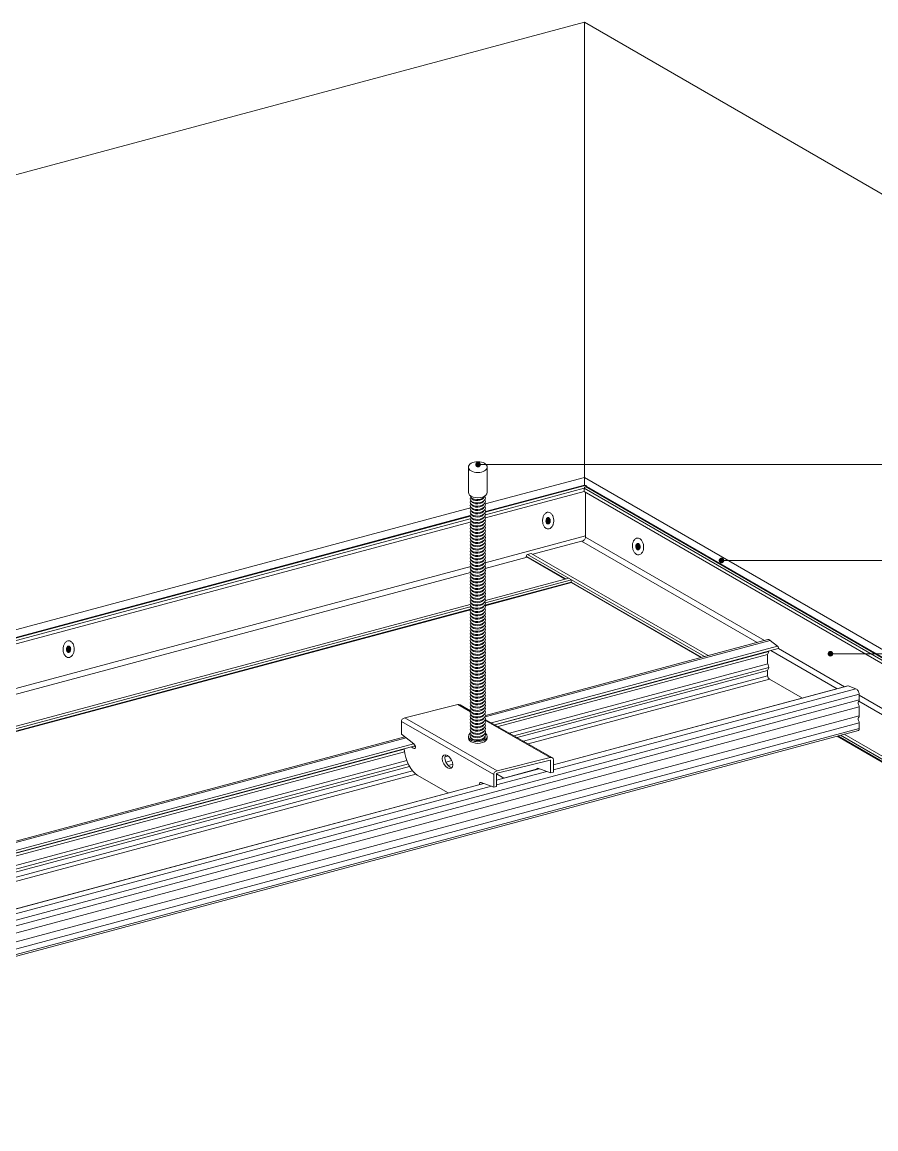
# Model space of a CAD drawing. Header units: millimetres. Extents: x 3383 to 4292, y 1469 to 1637.
# Drawn here: x 3483.8325 to 3483.9855, y 1570.09 to 1570.2882 of the extents above; entities that cross this region are included whole.
import ezdxf

# ---------------------------------------------------------------- set-up
doc = ezdxf.new("R2010")
doc.units = ezdxf.units.MM
doc.header["$LTSCALE"] = 0.0035
doc.layers.get('0').update_dxf_attribs({"lineweight": 5})

# ---------------------------------------------------------------- blocks, each defined once
blk = doc.blocks.new('PP')
at = {"const_width": 0.5, "flags": 128}
blk.add_lwpolyline([(-0.25, -0.25, 1), (0.25, -0.25, 1)], format="xyb", close=True, dxfattribs=at)

msp = doc.modelspace()

# ---------------------------------------------------------------- hatches: boundary and pattern name
h = msp.add_hatch()
h.set_pattern_fill('ANSI31', color=256, scale=0.0002, angle=79.30803037901026, style=0)
h.set_pattern_definition([(124.3080303790102, (3482.986639870453, 1568.060543072549), (-2.065048261282711e-05, -1.409104566231071e-05), [])])
h.paths.add_polyline_path([(3483.927030258911, 1570.199326266795, 0.1071181112083213), (3483.926899215774, 1570.199456415335, 0.2581560832097664), (3483.926703466229, 1570.199502776684, 0.1494429884514801), (3483.926490787414, 1570.199333065473, 0.07981248617167139), (3483.926407686416, 1570.199157149587, 0.06745903993650341), (3483.926373960201, 1570.198929869904, 0.06745903993893937), (3483.926401948039, 1570.19870181247, 0.07981248616493182), (3483.926480589397, 1570.198523858229, 0.1071181112132447), (3483.926611632533, 1570.198393709689, 0.1398891526406441), (3483.926748213066, 1570.198352866582, 0.139889152640649), (3483.926885779507, 1570.198390254757, 0.1071181112083279), (3483.927020060893, 1570.19851705955, 0.07981248617499301), (3483.927103161892, 1570.198692975436, 0.1355348613531395), (3483.927108900269, 1570.199148312554, 0.07981248617496356)])
h = msp.add_hatch()
h.set_pattern_fill('ANSI31', color=256, scale=0.0002, angle=84.49735525992435, style=0)
h.set_pattern_definition([(129.4973552599243, (3483.200010847969, 1567.979640251988), (-1.929134858921929e-05, -1.59010650463806e-05), [])])
h.paths.add_polyline_path([(3483.943243156039, 1570.194317960232, 0.06745903993739719), (3483.943194655799, 1570.194542551503, 0.07981248616762271), (3483.943100241338, 1570.19471266348, 0.1071181112135189), (3483.942957963764, 1570.194830426113, 0.1398891526413049), (3483.9428182489, 1570.194858748512, 0.1626759871341965), (3483.942692858496, 1570.194818390092, 0.1071181112065903), (3483.942562366071, 1570.194670640698, 0.07981248617222948), (3483.94249551675, 1570.194487929605, 0.0674590399355481), (3483.942482485542, 1570.194258531044, 0.06745903994014521), (3483.942530985782, 1570.194033939774, 0.07981248616619933), (3483.942625400243, 1570.193863827797, 0.107118111208661), (3483.942767677818, 1570.193746065163, 0.1398891526416459), (3483.942907392681, 1570.193717742765, 0.1398891526389398), (3483.943041013626, 1570.193767420172, 0.1071181112108157), (3483.94316327551, 1570.193905850579, 0.07981248617266899), (3483.943230124832, 1570.194088561671, 0.06745903993518139)])
h = msp.add_hatch()
h.set_pattern_fill('ANSI31', color=256, scale=0.0002, angle=79.30803037901026, style=0)
h.set_pattern_definition([(124.3080303790102, (3482.900721046633, 1568.037521193092), (-2.065048261282711e-05, -1.409104566231071e-05), [])])
h.paths.add_polyline_path([(3483.841111435091, 1570.176304387338, 0.1071181112083213), (3483.840980391955, 1570.176434535878, 0.2581560832097664), (3483.84078464241, 1570.176480897227, 0.1494429884514801), (3483.840571963595, 1570.176311186016, 0.07981248617167139), (3483.840488862596, 1570.17613527013, 0.06745903993650341), (3483.840455136381, 1570.175907990446, 0.06745903993893937), (3483.840483124219, 1570.175679933013, 0.07981248616493182), (3483.840561765577, 1570.175501978772, 0.1071181112132447), (3483.840692808713, 1570.175371830232, 0.1398891526406441), (3483.840829389246, 1570.175330987125, 0.139889152640649), (3483.840966955688, 1570.1753683753, 0.1071181112083279), (3483.841101237073, 1570.175495180093, 0.07981248617499301), (3483.841184338072, 1570.175671095979, 0.1355348613531395), (3483.841190076449, 1570.176126433097, 0.07981248617496356)])

# ---------------------------------------------------------------- linework, layer by layer
for p, q in [((3483.588419047188, 1570.1958390077), (3483.933282716065, 1570.288244949275)), ((3483.933282716065, 1570.206703558063), (3483.933282716065, 1570.288244949275)), ((3483.915498751802, 1570.201938359201), (3483.933282716065, 1570.206703558063)), ((3483.933282716065, 1570.206703558063), (3483.93325014691, 1570.20532188272)), ((3483.915514041361, 1570.200569507562), (3483.93325014691, 1570.20532188272)), ((3483.723084920005, 1570.150381228358), (3483.912831251499, 1570.201223604649)), ((3483.723100209565, 1570.149012376719), (3483.912803257849, 1570.199843155309))]:
    msp.add_line(p, q)
at = {"extrusion": (-0.3996034330851926, 0.525790701022031, -0.7509069416281149)}
for p, q in [((3483.912471525375, 1570.204009114329, 0.02682366943115516), (3483.912471525375, 1570.20854199962, 0.02999762988123378)), ((3483.915846445819, 1570.20400911433, 0.02682366943115947), (3483.915846445819, 1570.20854199962, 0.02999762988121724)), ((3483.901058698472, 1570.163629897087, 0.007399562203712256), (3483.910553875016, 1570.166004013204, 0.004008973002838674)), ((3483.900460559478, 1570.160700400578, 0.005666612945473377), (3483.900460559479, 1570.162945845347, 0.007238890298841772)), ((3483.912471525375, 1570.160028406182, 0.0297911423641308), (3483.912471525375, 1570.160323300918, 0.02999762988123378)), ((3483.915846445819, 1570.160028406182, 0.02979114236411426), (3483.915846445819, 1570.160323300918, 0.02999762988121724)), ((3483.917604997152, 1570.154139330055, 0.02095349659265759), (3483.927100173696, 1570.156513446173, 0.017562907391784)), ((3483.927100173696, 1570.156071104069, 0.01725317611615438), (3483.917604997152, 1570.153696987951, 0.02064376531702802)), ((3483.927203301109, 1570.153750723071, 0.02320283649002263), (3483.927203301109, 1570.156004734814, 0.02478111250387478)), ((3483.92769831269, 1570.156128504495, 0.02460435108055187), (3483.92769831269, 1570.153874492752, 0.02302607506669964)), ((3483.917006858158, 1570.151209833547, 0.01922054733441871), (3483.917006858158, 1570.153455278315, 0.02079282468778711)), ((3483.917501869739, 1570.153579047996, 0.02061606326446425), (3483.917501869739, 1570.151333603228, 0.01904378591109571))]:
    msp.add_line(p, q, dxfattribs=at)
at = {"extrusion": (-0.4226182617407042, 0.5198367907257005, 0.7424038765060902)}
msp.add_line((3483.933218329814, 1570.204760322351, 0.005471402960178358), (3483.933218329814, 1570.204166437119, 0.005887245876532921), dxfattribs=at)
at = {"extrusion": (-0.7071067811865477, -0.4055797876726388, 0.5792279653395691)}
for p, q in [((3483.967889973907, 1570.176458417418, 0.005486039371535213), (3483.966541273758, 1570.177507495026, 0.004574152550777768)), ((3483.966092559819, 1570.173424464844, 0.001167405464849622), (3483.966092559819, 1570.174995656459, 0.002267565677860745)), ((3483.966092559819, 1570.171158719287, -0.0004190866540521654), (3483.966092559819, 1570.172128624304, 0.0002600481506327981)), ((3483.972324123763, 1570.167174865025, 0.004398723471262104), (3483.96644611321, 1570.170546353371, -0.0004162608895572646)), ((3483.981871946509, 1570.168845560466, 0.01722429639931661), (3483.98052324636, 1570.169343648108, 0.01592660225136629)), ((3483.982515114812, 1570.166871906431, 0.01662749248709101), (3483.982515114812, 1570.167851456137, 0.0173133805758122)), ((3483.982515114812, 1570.164004874275, 0.01461997495986148), (3483.982515114812, 1570.165576065891, 0.01572013517287328)), ((3483.982515114812, 1570.161739128718, 0.0130334828409606), (3483.982515114812, 1570.162709033736, 0.01371261764564397))]:
    msp.add_line(p, q, dxfattribs=at)
at = {"extrusion": (1.387778780781445e-15, 0.8191520442889884, -0.5735764363510512)}
for p, q in [((3483.912844776014, 1570.164690006374, 0.02924024554558904), (3483.910553875016, 1570.166004013204, 0.03111684178072934)), ((3483.912849284172, 1570.164879214602, 0.03695165411289435), (3483.910976823155, 1570.16595321412, 0.0384854843828265)), ((3483.917604997152, 1570.154139330055, 0.02095349659265759), (3483.901058698472, 1570.163629897087, 0.03450743098160298)), ((3483.927100173696, 1570.156513446173, 0.017562907391784), (3483.915438209636, 1570.163202473959, 0.02711582909227363)), ((3483.927523121835, 1570.156462647088, 0.02493154999388025), (3483.915503502709, 1570.163356817392, 0.03477744557204786)), ((3483.917006858158, 1570.153455278315, 0.02079282468778719), (3483.900460559479, 1570.162945845347, 0.03434675907673268))]:
    msp.add_line(p, q, dxfattribs=at)
at = {"extrusion": (-0.7071067811865472, -0.4055797876726396, 0.579227965339569)}
for p, q in [((3483.902716905997, 1570.158945316166, 0.007192180103256865), (3483.900460559478, 1570.160700400578, 0.00566661294547295)), ((3483.902356760168, 1570.158401982352, 0.006372076793781965), (3483.902595346071, 1570.158216399864, 0.006533390145179256)), ((3483.902843291796, 1570.158532348109, 0.006189581881760916), (3483.903005438889, 1570.158406223051, 0.00629921321649775)), ((3483.927203301109, 1570.153750723071, 0.02320283649002312), (3483.92494695459, 1570.154584013049, 0.02103182192121948)), ((3483.917006858158, 1570.151209833547, 0.01922054733441885), (3483.91475051164, 1570.152043123525, 0.01704953276561526))]:
    msp.add_line(p, q, dxfattribs=at)
at = {"extrusion": (-0.3996034330851926, 0.5257907010220312, -0.750906941628115)}
for p, q in [((3483.92769831269, 1570.153874492752, 0.02302607506669922), (3483.927203301109, 1570.153750723071, 0.02320283649002228)), ((3483.917501869739, 1570.151333603228, 0.01904378591109532), (3483.917006858158, 1570.151209833547, 0.01922054733441832))]:
    msp.add_line(p, q, dxfattribs=at)
for points in [[(3484.027790994387, 1570.233680569345), (3483.933282716065, 1570.288244949275)], [(3483.914246853563, 1570.208977578759), (3484.122036251926, 1570.208977578759)], [(3484.129717431357, 1570.093291922311), (3483.933282716065, 1570.206703558063)], [(3483.933385520459, 1570.205243724766), (3483.93325014691, 1570.20532188272)], [(3484.129717431357, 1570.091891443158), (3483.933660066324, 1570.205085215636)], [(3483.957867733911, 1570.191813166368), (3484.122036251926, 1570.191813166368)], [(3483.977350576607, 1570.175110660098), (3484.122036251926, 1570.175110660098)]]:
    msp.add_lwpolyline(points)
for points, elevation in [([(3483.915482686443, 1570.200449585174), (3483.933415618522, 1570.205254699842)], 0.006378632621845706), ([(3483.915517384433, 1570.200017126021), (3483.933218329814, 1570.204760080042)], 0.006493492530073436), ([(3484.129717431357, 1570.09131151318), (3483.933218329814, 1570.204760322351)], 0.005471402960178596), ([(3484.129717431357, 1570.091747336745), (3483.933467564456, 1570.205052250229)], 0.005408871308773126), ([(3484.129717431357, 1570.09183037575), (3483.933640788005, 1570.205035278571)], 0.005519363629739061), ([(3483.915517165333, 1570.199423182082), (3483.93321861647, 1570.204166271619)], 0.006077649613718969), ([(3484.129717431357, 1570.090717627948), (3483.933218329814, 1570.204166437119)], 0.005887245876533159), ([(3483.723068854647, 1570.148892454331), (3483.912824880787, 1570.199737428294)], 0.006378632621845706), ([(3483.723103333537, 1570.147866051239), (3483.912801774054, 1570.198695595181)], 0.006077649613718969), ([(3483.723103552637, 1570.148459995179), (3483.912801749357, 1570.199289473796)], 0.006493492530073436), ([(3483.915457084428, 1570.191420158942), (3483.933467564456, 1570.196246052521)], 0.0002112763815577599), ([(3483.964191888604, 1570.177115608478), (3483.932765175921, 1570.195259829506)], 0.01186575884987129), ([(3483.965547993625, 1570.177478975723), (3483.933467564456, 1570.19600062014)], 0.01174689093044134), ([(3483.9547891102, 1570.174596141598), (3483.923090340294, 1570.192897434936)], 0.008012461885470943), ([(3483.955445805481, 1570.174772102569), (3483.92374741344, 1570.193073177747)], 0.008263448629938126), ([(3483.915466699482, 1570.190386234731), (3483.923013335062, 1570.19240834964)], 0.0001577335199894568), ([(3483.929937142997, 1570.188508607987), (3483.922841105653, 1570.192605507058)], 0.008074993536875942), ([(3483.929821538142, 1570.188477631759), (3483.922924119129, 1570.192459858483)], 0.008224233731418423), ([(3483.723043252632, 1570.1398630281), (3483.912894922883, 1570.190733629826)], 0.0002112763815577599), ([(3483.723052867685, 1570.138829103889), (3483.912835743641, 1570.189681272238)], 0.0001577335199894568), ([(3483.91542737261, 1570.183800411438), (3483.930907586406, 1570.187948322224)], 0.006558202536992181), ([(3483.915481210031, 1570.183703267669), (3483.930923969643, 1570.187841142636)], 0.006398914846523419), ([(3483.915507458355, 1570.184210775493), (3483.930963091495, 1570.188352099911)], 0.006556648366520259), ([(3483.91551391093, 1570.184643914602), (3483.930452727811, 1570.188646758521)], 0.006136708091649049), ([(3483.954273525386, 1570.174457991064), (3483.930907586406, 1570.187948322224)], 0.008074993536875942), ([(3483.954157920531, 1570.174427014836), (3483.930923969643, 1570.187841142636)], 0.008224233731418423), ([(3483.723013540814, 1570.132243280596), (3483.912874834173, 1570.183116460825)], 0.006558202536992181), ([(3483.723067378234, 1570.132146136826), (3483.912857033185, 1570.183000121602)], 0.006398914846523419), ([(3483.723093626559, 1570.13265364465), (3483.912818831663, 1570.183490360142)], 0.006556648366520259), ([(3483.723100079134, 1570.13308678376), (3483.912803335898, 1570.183917618211)], 0.006136708091649049), ([(3483.915453115619, 1570.16381846431), (3483.966541273758, 1570.177507495026)], 0.004574152550778564), ([(3483.915517749087, 1570.164073412102), (3483.966155787853, 1570.177641833696)], 0.004110408113063736), ([(3483.91661495148, 1570.162719316567), (3483.967889973907, 1570.176458417418)], 0.00548603937153436), ([(3483.917171840996, 1570.162399897863), (3483.967993031534, 1570.176017394826)], 0.005303042160957261), ([(3483.917205383132, 1570.162380658884), (3483.966287014184, 1570.175532042288)], 0.002880532025438029), ([(3483.917780864047, 1570.162050576592), (3483.966092559819, 1570.174995656459)], 0.00226756567786131), ([(3483.978529729626, 1570.168837652105), (3483.966696003331, 1570.175669857167)], 0.0118657588498712), ([(3483.979885834647, 1570.16920101935), (3483.968025779599, 1570.176048425325)], 0.01174689093044125), ([(3483.919827378991, 1570.160876743843), (3483.966112167694, 1570.173278715598)], 0.001089287538864598), ([(3483.920612328871, 1570.160426515088), (3483.966287014184, 1570.172665010133)], 0.0008730144982094501), ([(3483.921187809785, 1570.160096432797), (3483.966092559819, 1570.172128624304)], 0.0002600481506325725), ([(3483.922340365316, 1570.159435354102), (3483.966092559819, 1570.171158719287)], -0.0004190866540521654), ([(3483.923180625241, 1570.158953400809), (3483.96644611321, 1570.170546353371)], -0.0004162608895580888), ([(3483.92769831269, 1570.155217414987), (3483.980443538822, 1570.169350455733)], 0.01583178499458732), ([(3483.92769831269, 1570.155189249791), (3483.98052324636, 1570.169343648108)], 0.01592660225136635), ([(3483.705050800223, 1570.093505117115), (3483.982515114812, 1570.167851456137)], 0.0173133805758124), ([(3483.92769831269, 1570.154329779033), (3483.981871946509, 1570.168845560466)], 0.01722429639931623), ([(3484.056965539275, 1570.124699031134), (3483.982515114812, 1570.167683003739)], 0.01174689093044134), ([(3483.705050800223, 1570.092525567408), (3483.982515114812, 1570.166871906431)], 0.01662749248709005), ([(3483.705050800223, 1570.091229726868), (3483.982515114812, 1570.165576065891)], 0.01572013517287246), ([(3484.056965539275, 1570.12355271629), (3483.982432655462, 1570.166584296823)], 0.01186575884987129), ([(3483.705050800223, 1570.089658535253), (3483.982515114812, 1570.164004874275)], 0.01461997495986126), ([(3483.704890292468, 1570.087035951489), (3483.982354607057, 1570.161382290511)], 0.01258767824953682), ([(3483.705050800223, 1570.088362694713), (3483.982515114812, 1570.162709033736)], 0.01371261764564382), ([(3483.705050800223, 1570.087392789696), (3483.982515114812, 1570.161739128718)], 0.01303348284095931), ([(3483.723039283822, 1570.112261333467), (3483.901320366215, 1570.16003160552)], 0.004574152550778564), ([(3483.72310391729, 1570.11251628126), (3483.901093142106, 1570.160208350311)], 0.004110408113063736), ([(3484.057329047464, 1570.114861136929), (3483.978527986577, 1570.160356950644)], 0.008224233731418423), ([(3484.057365140934, 1570.114938019076), (3483.978643591433, 1570.160387926872)], 0.008074993536875942), ([(3484.057313448027, 1570.115403687555), (3483.979159176246, 1570.160526077406)], 0.008012461885470943), ([(3484.057306005771, 1570.115963088511), (3483.979815871528, 1570.160702038376)], 0.008263448629938126), ([(3483.724201119684, 1570.111162185724), (3483.902669066365, 1570.158982527912)], 0.00548603937153436), ([(3483.724758009199, 1570.110842767021), (3483.902965412993, 1570.158593296952)], 0.005303042160957261), ([(3483.724791551336, 1570.110823528042), (3483.900953418691, 1570.158025958137)], 0.002880532025438029), ([(3483.72536703225, 1570.11049344575), (3483.901027094921, 1570.157561417685)], 0.00226756567786131), ([(3483.727413547194, 1570.109319613001), (3483.901468936313, 1570.155957613954)], 0.001089287538864598), ([(3483.728198497075, 1570.108869384246), (3483.901717993492, 1570.155363793182)], 0.0008730144982094501), ([(3483.908288451699, 1570.156640060215), (3483.908876495764, 1570.156797626147)], 0.0002600481506325743), ([(3483.908451408116, 1570.155713819237), (3483.909504659191, 1570.155996037012)], -0.0004190866540521636), ([(3483.908848870604, 1570.155113218729), (3483.909684661431, 1570.155337168206)], -0.0004162608895580871), ([(3483.728773977989, 1570.108539301954), (3483.9019342194, 1570.154937448801)], 0.0002600481506325725), ([(3483.72992653352, 1570.10787822326), (3483.902480584779, 1570.154113941946)], -0.0004190866540521654), ([(3483.730766793444, 1570.107396269967), (3483.903035969597, 1570.153555656598)], -0.0004162608895580888), ([(3483.917501869739, 1570.152485286332), (3483.925109874706, 1570.154523845119)], 0.01583178499458733), ([(3483.917501869739, 1570.152457121137), (3483.925154072141, 1570.154507522591)], 0.01592660225136635), ([(3483.917501869739, 1570.151597650379), (3483.92650277229, 1570.154009434948)], 0.01722429639931623), ([(3483.917501869739, 1570.151597650379), (3483.92650277229, 1570.154009434948)], 0.01722429639931623), ([(3483.917501869739, 1570.151597650379), (3483.92650277229, 1570.154009434948)], 0.01722429639931623), ([(3483.735284480893, 1570.103660284144), (3483.915213528345, 1570.151872127104)], 0.01583178499458732), ([(3483.735284480893, 1570.103632118949), (3483.91525772578, 1570.151855804576)], 0.01592660225136635), ([(3483.735284480893, 1570.102772648191), (3483.916606425929, 1570.151357716933)], 0.01722429639931623)]:
    msp.add_lwpolyline(points, dxfattribs=dict(elevation=elevation))
at = {"extrusion": (-0.7071067811865477, -0.4055797876726388, 0.5792279653395691), "elevation": -3100.352762507498}
msp.add_lwpolyline([(371.3484501380854, 2203.009495040874, 0.4533603473263964), (371.3480911451907, 2203.009289496077)], format="xyb", dxfattribs=at)
at = {"extrusion": (-0.4226182617407042, 0.5198367907257005, 0.7424038765060902)}
for points, elevation in [([(-3693.804148605539, 727.0840019598455), (-3693.799088231953, 727.0923861496715, -0.4417307717343936), (-3693.798075922943, 727.0925635770291), (-3693.789809170417, 727.0875740840684)], -656.1195353722874), ([(-3693.789699384534, 727.0871866141987), (-3693.789699384534, 727.0871866141987), (-3693.78907867955, 727.0868119806115, 0.6883718267600697), (-3693.788673672275, 727.0871280803583, 0.6883718267600697)], -656.1195353722871)]:
    msp.add_lwpolyline(points, format="xyb", dxfattribs=dict(at, elevation=elevation))
for points in [[(3483.925767226409, 1570.198969311002, -0.06745903993413567), (3483.925855631976, 1570.199565072765, -0.07981248617497978), (3483.926073462259, 1570.200026196068, -0.1071181112083084), (3483.926449145687, 1570.200380961989, -0.1626759871318899), (3483.926786049226, 1570.200456590421, -0.1398891526406258), (3483.927144063889, 1570.200349529548, -0.1071181112083213), (3483.92748756353, 1570.200008374885, -0.07981248617496356), (3483.927693703883, 1570.199541908501, -0.06745903993420649), (3483.927767067606, 1570.198944108044, -0.06745903993417252), (3483.927678662038, 1570.198348346282, -0.07981248617499301), (3483.927460831756, 1570.197887222978, -0.1071181112083279), (3483.927108843784, 1570.197554833185, -0.139889152640649), (3483.926748244789, 1570.197456828626, -0.1398891526406441), (3483.926390230126, 1570.197563889499, -0.1071181112084029), (3483.926046730485, 1570.197905044161, -0.07981248617500881), (3483.925840590132, 1570.198371510546, -0.06745903993417839)], [(3483.926373960201, 1570.198929869904, -0.06745903993413567), (3483.926407686416, 1570.199157149587, -0.07981248617497978), (3483.926490787414, 1570.199333065473, -0.1071181112083084), (3483.92663410848, 1570.199468406631, -0.1626759871318899), (3483.926762635242, 1570.199497258442, -0.1398891526406258), (3483.926899215774, 1570.199456415335, -0.1071181112083213), (3483.927030258911, 1570.199326266795, -0.07981248617496356), (3483.927108900269, 1570.199148312554, -0.06745903993420649), (3483.927136888107, 1570.19892025512, -0.06745903993417252), (3483.927103161892, 1570.198692975436, -0.07981248617499301), (3483.927020060893, 1570.19851705955, -0.1071181112083279), (3483.926885779507, 1570.198390254757, -0.139889152640649), (3483.926748213066, 1570.198352866582, -0.1398891526406441), (3483.926611632533, 1570.198393709689, -0.1071181112084029), (3483.926480589397, 1570.198523858229, -0.07981248617500881), (3483.926401948039, 1570.19870181247, -0.06745903993417839)], [(3483.941874671259, 1570.194242933215, -0.06745903993413567), (3483.941908829594, 1570.194844249131, -0.07981248617497978), (3483.942084059816, 1570.195323184515, -0.1071181112083084), (3483.942426115894, 1570.195710475796, -0.1626759871318899), (3483.942754798189, 1570.195816266171, -0.1398891526406258), (3483.943121028783, 1570.195742025474, -0.1071181112083213), (3483.943493976937, 1570.195433337636, -0.07981248617496356), (3483.943741462875, 1570.194987427955, -0.06745903993420649), (3483.943868595175, 1570.194398713253, -0.06745903993417252), (3483.94383443684, 1570.193797397338, -0.07981248617499301), (3483.943659206619, 1570.193318461953, -0.1071181112083279), (3483.943338725021, 1570.19295559827, -0.139889152640649), (3483.942988468245, 1570.192825380298, -0.1398891526406441), (3483.942622237651, 1570.192899620994, -0.1071181112084029), (3483.942249289497, 1570.193208308832, -0.07981248617500881), (3483.94200180356, 1570.193654218514, -0.06745903993417839)], [(3483.942482485542, 1570.194258531044, -0.06745903993413567), (3483.94249551675, 1570.194487929605, -0.07981248617497978), (3483.942562366071, 1570.194670640698, -0.1071181112083084), (3483.942692858496, 1570.194818390092, -0.1626759871318899), (3483.9428182489, 1570.194858748512, -0.1398891526406258), (3483.942957963764, 1570.194830426113, -0.1071181112083213), (3483.943100241338, 1570.19471266348, -0.07981248617496356), (3483.943194655799, 1570.194542551503, -0.06745903993420649), (3483.943243156039, 1570.194317960232, -0.06745903993417252), (3483.943230124832, 1570.194088561671, -0.07981248617499301), (3483.94316327551, 1570.193905850579, -0.1071181112083279), (3483.943041013626, 1570.193767420172, -0.139889152640649), (3483.942907392681, 1570.193717742765, -0.1398891526406441), (3483.942767677818, 1570.193746065163, -0.1071181112084029), (3483.942625400243, 1570.193863827797, -0.07981248617500881), (3483.942530985782, 1570.194033939774, -0.06745903993417839)], [(3483.839848402589, 1570.175947431545, -0.06745903993413567), (3483.839936808156, 1570.176543193308, -0.07981248617497978), (3483.840154638439, 1570.177004316611, -0.1071181112083084), (3483.840530321867, 1570.177359082532, -0.1626759871318899), (3483.840867225406, 1570.177434710963, -0.1398891526406258), (3483.841225240069, 1570.177327650091, -0.1071181112083213), (3483.84156873971, 1570.176986495428, -0.07981248617496356), (3483.841774880063, 1570.176520029044, -0.06745903993420649), (3483.841848243786, 1570.175922228587, -0.06745903993417252), (3483.841759838219, 1570.175326466824, -0.07981248617499301), (3483.841542007936, 1570.174865343521, -0.1071181112083279), (3483.841190019964, 1570.174532953728, -0.139889152640649), (3483.840829420969, 1570.174434949169, -0.1398891526406441), (3483.840471406306, 1570.174542010042, -0.1071181112084029), (3483.840127906665, 1570.174883164704, -0.07981248617500881), (3483.839921766312, 1570.175349631088, -0.06745903993417839)], [(3483.840455136381, 1570.175907990446, -0.06745903993413567), (3483.840488862596, 1570.17613527013, -0.07981248617497978), (3483.840571963595, 1570.176311186016, -0.1071181112083084), (3483.84071528466, 1570.176446527173, -0.1626759871318899), (3483.840843811422, 1570.176475378985, -0.1398891526406258), (3483.840980391955, 1570.176434535878, -0.1071181112083213), (3483.841111435091, 1570.176304387338, -0.07981248617496356), (3483.841190076449, 1570.176126433097, -0.06745903993420649), (3483.841218064287, 1570.175898375663, -0.06745903993417252), (3483.841184338072, 1570.175671095979, -0.07981248617499301), (3483.841101237073, 1570.175495180093, -0.1071181112083279), (3483.840966955688, 1570.1753683753, -0.139889152640649), (3483.840829389246, 1570.175330987125, -0.1398891526406441), (3483.840692808713, 1570.175371830232, -0.1071181112084029), (3483.840561765577, 1570.175501978772, -0.07981248617500881), (3483.840483124219, 1570.175679933013, -0.06745903993417839)]]:
    msp.add_lwpolyline(points, format="xyb", close=True)
at = {"extrusion": (-0.7071067811865472, -0.4055797876726396, 0.579227965339569), "flags": 128}
for points, elevation in [([(371.3781353713835, 2202.977293937442), (371.383661199196, 2202.982874212009)], -3100.311801860245), ([(371.3849725681905, 2202.990402772741), (371.3863041622726, 2202.991747487208)], -3100.317735714387)]:
    msp.add_lwpolyline(points, dxfattribs=dict(at, elevation=elevation))
at = {"extrusion": (1.554312234475219e-15, 0.8191520442889884, -0.573576436351051)}
msp.add_circle((-3483.914158985592, 900.6728078993142, 1286.212789464733), 0.0016875, dxfattribs=at)
at = {"extrusion": (-0.7071067811865474, -0.4055797876726396, 0.5792279653395691)}
msp.add_circle((371.3787218423638, 2202.987479272575, -3100.311801860248), 0.00135, dxfattribs=at)
at = {"extrusion": (-0.4226182617407042, 0.5198367907257005, 0.7424038765060902)}
msp.add_arc((-3693.804656062147, 727.0831611894035, -656.119535372287), 0.0002749999999998303, 194.8574717575953, 328.8864388876827, dxfattribs=at)
at = {"extrusion": (1.554312234475219e-15, 0.8191520442889884, -0.573576436351051)}
for centre, radius, start, end in [((-3483.914158985592, 900.6564194042737, 1286.218747407287), 0.0016875, 179.6065985154081, 0.393401485051873), ((-3483.914158985592, 900.6315237720605, 1286.182832759765), 0.0016875, 141.3915269980176, 36.67568983603883), ((-3483.914158985592, 900.6311854827169, 1286.182709632513), 0.0016875, 179.6065985154081, 0.393401485051873), ((-3483.914158985592, 900.6315237720605, 1286.182832759765), 0.00135, 173.87400726081, 9.833535221996217e-13)]:
    msp.add_arc(centre, radius, start, end, dxfattribs=at)
at = {"extrusion": (-0.07139380484326781, 0.816034923451705, -0.573576436351051)}
for centre, radius, start, end in [((-3607.50901538507, 723.0670235701558, 1032.592771237882), 0.001361557005219003, 160.7468595815171, 24.998689855489), ((-3607.508963980612, 723.0666865620896, 1032.592289940484), 0.001361557005219003, 160.7468595815171, 24.998689855489), ((-3607.509066789527, 723.0673605782218, 1032.59325253528), 0.001361557005219003, 194.262747512638, 4.439037305930195), ((-3607.509041087756, 723.067022932525, 1032.593130327251), 0.001161557005219004, 194.5751318585535, 351.170417574548), ((-3607.508912576155, 723.0663495540235, 1032.591808643087), 0.001361557005219003, 160.7468595815171, 24.998689855489), ((-3607.508861171699, 723.0660125459572, 1032.591327345688), 0.001361557005219003, 160.7468595815171, 24.998689855489), ((-3607.508809767241, 723.0656755378913, 1032.59084604829), 0.001361557005219003, 160.7468595815171, 24.998689855489), ((-3607.5089896833, 723.0666859244586, 1032.592649029852), 0.001161557005219004, 194.5751318585535, 351.170417574548), ((-3607.508938278843, 723.0663489163925, 1032.592167732455), 0.001161557005219004, 194.5751318585535, 351.170417574548), ((-3607.508886874385, 723.0660119083262, 1032.591686435057), 0.001161557005219004, 194.5751318585535, 351.170417574548), ((-3607.508835469927, 723.0656749002608, 1032.59120513766), 0.001161557005219004, 194.5751318585535, 351.170417574548), ((-3607.508758362786, 723.0653385298252, 1032.590364750892), 0.001361557005219003, 160.7468595815171, 24.998689855489), ((-3607.508706958326, 723.065001521759, 1032.589883453495), 0.001361557005219003, 160.7468595815171, 24.998689855489), ((-3607.508655553869, 723.064664513693, 1032.589402156097), 0.001361557005219003, 160.7468595815171, 24.998689855489), ((-3607.508784065472, 723.0653378921941, 1032.590723840261), 0.001161557005219004, 194.5751318585535, 351.170417574548), ((-3607.508732661013, 723.065000884128, 1032.590242542863), 0.001161557005219004, 194.5751318585535, 351.170417574548), ((-3607.508681256557, 723.0646638760621, 1032.589761245466), 0.001161557005219004, 194.5751318585535, 351.170417574548), ((-3607.508604149413, 723.0643275056269, 1032.588920858699), 0.001361557005219003, 160.7468595815171, 24.998689855489), ((-3607.508552744955, 723.0639904975606, 1032.588439561301), 0.001361557005219003, 160.7468595815171, 24.998689855489), ((-3607.508501340499, 723.0636534894946, 1032.587958263903), 0.001361557005219003, 160.7468595815171, 24.998689855489), ((-3607.508449936041, 723.0633164814283, 1032.587476966505), 0.001361557005219003, 160.7468595815171, 24.998689855489), ((-3607.5086298521, 723.0643268679963, 1032.589279948068), 0.001161557005219004, 194.5751318585535, 351.170417574548), ((-3607.508578447644, 723.0639898599295, 1032.58879865067), 0.001161557005219004, 194.5751318585535, 351.170417574548), ((-3607.508527043186, 723.0636528518639, 1032.588317353272), 0.001161557005219004, 194.5751318585535, 351.170417574548), ((-3607.508398531584, 723.0629794733622, 1032.586995669108), 0.001361557005219003, 160.7468595815171, 24.998689855489), ((-3607.508347127127, 723.0626424652963, 1032.58651437171), 0.001361557005219003, 160.7468595815171, 24.998689855489), ((-3607.508295722671, 723.0623054572304, 1032.586033074312), 0.001361557005219003, 160.7468595815171, 24.998689855489), ((-3607.508475638729, 723.0633158437977, 1032.587836055874), 0.001161557005219004, 194.5751318585535, 351.170417574548), ((-3607.508424234272, 723.0629788357314, 1032.587354758476), 0.001161557005219004, 194.5751318585535, 351.170417574548), ((-3607.508372829814, 723.0626418276653, 1032.586873461079), 0.001161557005219004, 194.5751318585535, 351.170417574548), ((-3607.508321425359, 723.0623048195993, 1032.586392163681), 0.001161557005219004, 194.5751318585535, 351.170417574548), ((-3607.508244318214, 723.0619684491642, 1032.585551776914), 0.001361557005219003, 160.7468595815171, 24.998689855489), ((-3607.508192913756, 723.0616314410983, 1032.585070479516), 0.001361557005219003, 160.7468595815171, 24.998689855489), ((-3607.508141509299, 723.0612944330323, 1032.584589182119), 0.001361557005219003, 160.7468595815171, 24.998689855489), ((-3607.5082700209, 723.061967811533, 1032.585910866283), 0.001161557005219004, 194.5751318585535, 351.170417574548), ((-3607.508218616444, 723.061630803467, 1032.585429568885), 0.001161557005219004, 194.5751318585535, 351.170417574548), ((-3607.508167211986, 723.061293795401, 1032.584948271488), 0.001161557005219004, 194.5751318585535, 351.170417574548), ((-3607.508090104842, 723.0609574249655, 1032.58410788472), 0.001361557005219003, 160.7468595815171, 24.998689855489), ((-3607.508038700385, 723.0606204168997, 1032.583626587323), 0.001361557005219003, 160.7468595815171, 24.998689855489), ((-3607.507987295929, 723.0602834088338, 1032.583145289924), 0.001361557005219003, 160.7468595815171, 24.998689855489), ((-3607.507935891471, 723.0599464007678, 1032.582663992527), 0.001361557005219003, 160.7468595815171, 24.998689855489), ((-3607.508115807529, 723.0609567873347, 1032.584466974089), 0.001161557005219004, 194.5751318585535, 351.170417574548), ((-3607.508064403072, 723.0606197792691, 1032.583985676692), 0.001161557005219004, 194.5751318585535, 351.170417574548), ((-3607.508012998615, 723.0602827712028, 1032.583504379294), 0.001161557005219004, 194.5751318585535, 351.170417574548), ((-3607.507961594158, 723.0599457631367, 1032.583023081896), 0.001161557005219004, 194.5751318585535, 351.170417574548), ((-3607.507884487013, 723.0596093927014, 1032.582182695129), 0.001361557005219003, 160.7468595815171, 24.998689855489), ((-3607.507833082557, 723.0592723846352, 1032.581701397731), 0.001361557005219003, 160.7468595815171, 24.998689855489), ((-3607.507781678099, 723.0589353765693, 1032.581220100334), 0.001361557005219003, 160.7468595815171, 24.998689855489), ((-3607.507910189699, 723.0596087550706, 1032.582541784498), 0.001161557005219004, 194.5751318585535, 351.170417574548), ((-3607.507858785243, 723.0592717470045, 1032.5820604871), 0.001161557005219004, 194.5751318585535, 351.170417574548), ((-3607.507807380787, 723.0589347389385, 1032.581579189702), 0.001161557005219004, 194.5751318585535, 351.170417574548), ((-3607.507730273643, 723.0585983685032, 1032.580738802936), 0.001361557005219003, 160.7468595815171, 24.998689855489), ((-3607.507678869184, 723.0582613604372, 1032.580257505538), 0.001361557005219003, 160.7468595815171, 24.998689855489), ((-3607.507627464729, 723.0579243523708, 1032.579776208139), 0.001361557005219003, 160.7468595815171, 24.998689855489), ((-3607.50775597633, 723.0585977308723, 1032.581097892304), 0.001161557005219004, 194.5751318585535, 351.170417574548), ((-3607.507704571873, 723.058260722806, 1032.580616594906), 0.001161557005219004, 194.5751318585535, 351.170417574548), ((-3607.507653167415, 723.0579237147404, 1032.580135297509), 0.001161557005219004, 194.5751318585535, 351.170417574548), ((-3607.50757606027, 723.0575873443048, 1032.579294910742), 0.001361557005219003, 160.7468595815171, 24.998689855489), ((-3607.507524655814, 723.0572503362388, 1032.578813613344), 0.001361557005219003, 160.7468595815171, 24.998689855489), ((-3607.507473251357, 723.0569133281725, 1032.578332315946), 0.001361557005219003, 160.7468595815171, 24.998689855489), ((-3607.5074218469, 723.0565763201068, 1032.577851018548), 0.001361557005219003, 160.7468595815171, 24.998689855489), ((-3607.507601762958, 723.0575867066741, 1032.579654000111), 0.001161557005219004, 194.5751318585535, 351.170417574548), ((-3607.507550358503, 723.0572496986076, 1032.579172702713), 0.001161557005219004, 194.5751318585535, 351.170417574548), ((-3607.507498954045, 723.0569126905414, 1032.578691405315), 0.001161557005219004, 194.5751318585535, 351.170417574548), ((-3607.507447549589, 723.056575682476, 1032.578210107918), 0.001161557005219004, 194.5751318585535, 351.170417574548), ((-3607.507370442444, 723.0562393120402, 1032.577369721151), 0.001361557005219003, 160.7468595815171, 24.998689855489), ((-3607.507319037986, 723.0559023039743, 1032.576888423752), 0.001361557005219003, 160.7468595815171, 24.998689855489), ((-3607.507267633529, 723.0555652959084, 1032.576407126355), 0.001361557005219003, 160.7468595815171, 24.998689855489), ((-3607.50739614513, 723.0562386744097, 1032.577728810519), 0.001161557005219004, 194.5751318585535, 351.170417574548), ((-3607.507344740673, 723.0559016663433, 1032.577247513121), 0.001161557005219004, 194.5751318585535, 351.170417574548), ((-3607.507293336216, 723.0555646582774, 1032.576766215724), 0.001161557005219004, 194.5751318585535, 351.170417574548), ((-3607.507216229072, 723.0552282878423, 1032.575925828957), 0.001361557005219003, 160.7468595815171, 24.998689855489), ((-3607.507164824615, 723.0548912797761, 1032.575444531559), 0.001361557005219003, 160.7468595815171, 24.998689855489), ((-3607.507113420158, 723.05455427171, 1032.574963234161), 0.001361557005219003, 160.7468595815171, 24.998689855489), ((-3607.507062015702, 723.0542172636439, 1032.574481936763), 0.001361557005219003, 160.7468595815171, 24.998689855489), ((-3607.507241931759, 723.0552276502114, 1032.576284918326), 0.001161557005219004, 194.5751318585535, 351.170417574548), ((-3607.507190527302, 723.0548906421456, 1032.575803620928), 0.001161557005219004, 194.5751318585535, 351.170417574548), ((-3607.507139122844, 723.0545536340791, 1032.57532232353), 0.001161557005219004, 194.5751318585535, 351.170417574548), ((-3607.507010611243, 723.0538802555777, 1032.574000639366), 0.001361557005219003, 160.7468595815171, 24.998689855489), ((-3607.506959206785, 723.053543247512, 1032.573519341968), 0.001361557005219003, 160.7468595815171, 24.998689855489), ((-3607.506907802328, 723.0532062394459, 1032.57303804457), 0.001361557005219003, 160.7468595815171, 24.998689855489), ((-3607.507087718388, 723.054216626013, 1032.574841026132), 0.001161557005219004, 194.5751318585535, 351.170417574548), ((-3607.50703631393, 723.0538796179472, 1032.574359728734), 0.001161557005219004, 194.5751318585535, 351.170417574548), ((-3607.506984909474, 723.0535426098808, 1032.573878431336), 0.001161557005219004, 194.5751318585535, 351.170417574548), ((-3607.506933505017, 723.0532056018144, 1032.573397133938), 0.001161557005219004, 194.5751318585535, 351.170417574548), ((-3607.506856397873, 723.0528692313794, 1032.572556747172), 0.001361557005219003, 160.7468595815171, 24.998689855489), ((-3607.506804993415, 723.0525322233135, 1032.572075449775), 0.001361557005219003, 160.7468595815171, 24.998689855489), ((-3607.506753588957, 723.0521952152471, 1032.571594152376), 0.001361557005219003, 160.7468595815171, 24.998689855489), ((-3607.50688210056, 723.0528685937488, 1032.57291583654), 0.001161557005219004, 194.5751318585535, 351.170417574548), ((-3607.506830696103, 723.0525315856826, 1032.572434539143), 0.001161557005219004, 194.5751318585535, 351.170417574548), ((-3607.506779291646, 723.0521945776164, 1032.571953241745), 0.001161557005219004, 194.5751318585535, 351.170417574548), ((-3607.5067021845, 723.0518582071813, 1032.571112854979), 0.001361557005219003, 160.7468595815171, 24.998689855489), ((-3607.506650780043, 723.051521199115, 1032.57063155758), 0.001361557005219003, 160.7468595815171, 24.998689855489), ((-3607.506599375588, 723.0511841910492, 1032.570150260183), 0.001361557005219003, 160.7468595815171, 24.998689855489), ((-3607.50654797113, 723.0508471829826, 1032.569668962784), 0.001361557005219003, 160.7468595815171, 24.998689855489), ((-3607.506727887189, 723.0518575695504, 1032.571471944347), 0.001161557005219004, 194.5751318585535, 351.170417574548), ((-3607.506676482731, 723.051520561484, 1032.570990646949), 0.001161557005219004, 194.5751318585535, 351.170417574548), ((-3607.506625078274, 723.0511835534181, 1032.570509349552), 0.001161557005219004, 194.5751318585535, 351.170417574548), ((-3607.506496566674, 723.050510174917, 1032.569187665387), 0.001361557005219003, 160.7468595815171, 24.998689855489), ((-3607.506445162215, 723.0501731668504, 1032.568706367988), 0.001361557005219003, 160.7468595815171, 24.998689855489), ((-3607.506393757759, 723.0498361587846, 1032.568225070591), 0.001361557005219003, 160.7468595815171, 24.998689855489), ((-3607.506573673817, 723.0508465453522, 1032.570028052154), 0.001161557005219004, 194.5751318585535, 351.170417574548), ((-3607.506522269359, 723.0505095372857, 1032.569546754755), 0.001161557005219004, 194.5751318585535, 351.170417574548), ((-3607.506470864902, 723.05017252922, 1032.569065457358), 0.001161557005219004, 194.5751318585535, 351.170417574548), ((-3607.506419460445, 723.0498355211536, 1032.56858415996), 0.001161557005219004, 194.5751318585535, 351.170417574548), ((-3607.506342353302, 723.0494991507188, 1032.567743773194), 0.001361557005219003, 160.7468595815171, 24.998689855489), ((-3607.506290948845, 723.0491621426523, 1032.567262475795), 0.001361557005219003, 160.7468595815171, 24.998689855489), ((-3607.506239544387, 723.0488251345864, 1032.566781178398), 0.001361557005219003, 160.7468595815171, 24.998689855489), ((-3607.506368055988, 723.0494985130875, 1032.568102862562), 0.001161557005219004, 194.5751318585535, 351.170417574548), ((-3607.506316651532, 723.0491615050216, 1032.567621565164), 0.001161557005219004, 194.5751318585535, 351.170417574548), ((-3607.506265247075, 723.0488244969551, 1032.567140267767), 0.001161557005219004, 194.5751318585535, 351.170417574548), ((-3607.506188139929, 723.0484881265205, 1032.566299881), 0.001361557005219003, 160.7468595815171, 24.998689855489), ((-3607.506136735472, 723.0481511184541, 1032.565818583602), 0.001361557005219003, 160.7468595815171, 24.998689855489), ((-3607.506085331015, 723.0478141103881, 1032.565337286204), 0.001361557005219003, 160.7468595815171, 24.998689855489), ((-3607.50603392656, 723.0474771023215, 1032.564855988806), 0.001361557005219003, 160.7468595815171, 24.998689855489), ((-3607.506213842618, 723.0484874888895, 1032.566658970369), 0.001161557005219004, 194.5751318585535, 351.170417574548), ((-3607.50616243816, 723.0481504808231, 1032.56617767297), 0.001161557005219004, 194.5751318585535, 351.170417574548), ((-3607.506111033704, 723.0478134727573, 1032.565696375573), 0.001161557005219004, 194.5751318585535, 351.170417574548), ((-3607.505982522102, 723.047140094256, 1032.564374691409), 0.001361557005219003, 160.7468595815171, 24.998689855489), ((-3607.505931117645, 723.0468030861896, 1032.563893394011), 0.001361557005219003, 160.7468595815171, 24.998689855489), ((-3607.505879713187, 723.0464660781237, 1032.563412096613), 0.001361557005219003, 160.7468595815171, 24.998689855489), ((-3607.506059629247, 723.0474764646909, 1032.565215078175), 0.001161557005219004, 194.5751318585535, 351.170417574548), ((-3607.506008224791, 723.047139456625, 1032.564733780777), 0.001161557005219004, 194.5751318585535, 351.170417574548), ((-3607.505956820332, 723.0468024485589, 1032.564252483379), 0.001161557005219004, 194.5751318585535, 351.170417574548), ((-3607.505905415875, 723.0464654404927, 1032.563771185982), 0.001161557005219004, 194.5751318585535, 351.170417574548), ((-3607.505828308731, 723.0461290700578, 1032.562930799215), 0.001361557005219003, 160.7468595815171, 24.998689855489), ((-3607.505776904275, 723.045792061992, 1032.562449501818), 0.001361557005219003, 160.7468595815171, 24.998689855489), ((-3607.505725499816, 723.0454550539253, 1032.56196820442), 0.001361557005219003, 160.7468595815171, 24.998689855489), ((-3607.505854011419, 723.0461284324268, 1032.563289888584), 0.001161557005219004, 194.5751318585535, 351.170417574548), ((-3607.505802606961, 723.0457914243608, 1032.562808591186), 0.001161557005219004, 194.5751318585535, 351.170417574548), ((-3607.505751202505, 723.0454544162949, 1032.562327293788), 0.001161557005219004, 194.5751318585535, 351.170417574548), ((-3607.50567409536, 723.0451180458593, 1032.561486907022), 0.001361557005219003, 160.7468595815171, 24.998689855489), ((-3607.505622690902, 723.0447810377933, 1032.561005609624), 0.001361557005219003, 160.7468595815171, 24.998689855489), ((-3607.505571286445, 723.044444029727, 1032.560524312226), 0.001361557005219003, 160.7468595815171, 24.998689855489), ((-3607.505519881988, 723.0441070216607, 1032.560043014828), 0.001361557005219003, 160.7468595815171, 24.998689855489), ((-3607.505699798046, 723.0451174082284, 1032.561845996391), 0.001161557005219004, 194.5751318585535, 351.170417574548), ((-3607.505648393589, 723.0447804001625, 1032.561364698993), 0.001161557005219004, 194.5751318585535, 351.170417574548), ((-3607.505596989132, 723.0444433920962, 1032.560883401595), 0.001161557005219004, 194.5751318585535, 351.170417574548), ((-3607.505545584676, 723.04410638403, 1032.560402104197), 0.001161557005219004, 194.5751318585535, 351.170417574548), ((-3607.50546847753, 723.0437700135948, 1032.55956171743), 0.001361557005219003, 160.7468595815171, 24.998689855489), ((-3607.505417073073, 723.0434330055288, 1032.559080420032), 0.001361557005219003, 160.7468595815171, 24.998689855489), ((-3607.505365669535, 723.0427577141348, 1032.558836003974), 0.001361557005219003, 160.7468595815171, 24.998689855489), ((-3607.505494180219, 723.0437693759641, 1032.559920806799), 0.001161557005219004, 194.5751318585535, 351.170417574548), ((-3607.505442775762, 723.0434323678982, 1032.559439509401), 0.001161557005219004, 194.5751318585535, 351.170417574548), ((-3607.505391371304, 723.0430953598319, 1032.558958212003), 0.001161557005219004, 194.5751318585535, 351.170417574548), ((-3607.505314265996, 723.042082422741, 1032.558591587916), 0.001361557005219003, 160.7468595837924, 24.99868985338724), ((-3607.505339967764, 723.0424200684379, 1032.558713795945), 0.001161557005219004, 194.5751318585535, 351.170417574548)]:
    msp.add_arc(centre, radius, start, end, dxfattribs=at)
msp.add_arc((3483.931805022795, 1570.188030660432, 0.006398914846523419), 0.0009012056663768799, 159.1037311951016, 192.1395593090295)
at = {"extrusion": (-0.7071067811865477, -0.4055797876726388, 0.5792279653395691)}
for centre, radius, start, end in [((371.3890892247703, 2203.015833228825, -3100.365977382828), 0.0007749999999990214, 125.2808856185864, 175.2808855927618), ((371.3909490254407, 2203.013991574234, -3100.365977382827), 0.0005000000000013513, 186.9381363457167, 225.280885609183), ((371.3896833620634, 2203.013837557299, -3100.365977382827), 0.0007749999999990899, 6.938136345639798, 47.789307436174), ((371.3903814794478, 2203.017360046213, -3100.365977382827), 0.0002750000000006026, 342.5525855673694, 125.2808856185458), ((371.3923119389869, 2203.01264195864, -3100.365977382827), 0.000500000000000676, 225.2808856091867, 263.623634875428), ((371.3921703387784, 2203.011374846025, -3100.365977382829), 0.0007749999999993735, 6.938136345617107, 83.62363487542682), ((371.3934360021549, 2203.011528862959, -3100.365977382829), 0.0005000000000012712, 186.938136345716, 225.2808856091866), ((371.3942773360022, 2203.010695738009, -3100.365977382827), 0.0004999999999999827, 225.2808856091621, 315.2808856052189), ((371.4029059061334, 2203.030235813843, -3100.365977382827), 0.0002750000000004403, 145.2808855992407, 171.5709570720847), ((371.404419980094, 2203.031542976242, -3100.365977382829), 0.0007749999999990227, 45.28088560913956, 145.2808855991536), ((371.4065353435024, 2203.030855583671, -3100.365977382828), 0.0005000000000010421, 186.9381363454785, 263.6236348754249), ((371.4052696801252, 2203.030701566736, -3100.365977382828), 0.0007749999999994225, 6.938136345728645, 45.2808856091881), ((371.4063937432932, 2203.029588471056, -3100.365977382829), 0.0007749999999977429, 45.28088560917097, 83.62363487542758), ((371.409022320217, 2203.028392872397, -3100.365977382829), 0.0005000000000007644, 186.9381363456538, 263.6236348754273), ((371.4077566568396, 2203.028238855461, -3100.365977382827), 0.0007749999999988064, 6.938136345666236, 45.28088560915676), ((371.4088807200073, 2203.027125759781, -3100.365977382828), 0.0007749999999994196, 45.28088560911362, 83.62363487542628), ((371.4097220538554, 2203.026292634831, -3100.365977382828), 0.0007750000000016712, 0.2808856126039232, 45.28088560911746)]:
    msp.add_arc(centre, radius, start, end, dxfattribs=at)
at = {"extrusion": (-0.3996034330851927, 0.5257907010220311, -0.7509069416281151)}
for centre, radius, start, end in [((-3723.836137452696, -644.2412973367501, -566.6126731708804), 0.000652499999999965, 119.713093641746, 164.7130936517061), ((-3723.827141225787, -644.2412016981428, -566.6069442847856), 0.0006524999999998572, 29.71309364217876, 119.7130936417443), ((-3723.843568353891, -644.2455380989054, -566.6344529239489), 0.000652499999999965, 119.713093641746, 209.7130936421892), ((-3723.843568353891, -644.2455380989054, -566.6344529239489), 0.0001125000000000616, 119.7130936417445, 209.7130936421864), ((-3723.834572126985, -644.2454424602984, -566.6287240378542), 0.0006524999999998572, 29.71309364217876, 119.7130936417443), ((-3723.834572126985, -644.2454424602984, -566.6287240378542), 0.0001124999999999727, 29.71309364220224, 119.7130936417489)]:
    msp.add_arc(centre, radius, start, end, dxfattribs=at)
at = {"extrusion": (-0.7071067811865472, -0.4055797876726396, 0.579227965339569)}
for centre, radius, start, end in [((371.373273711157, 2202.980778234422, -3100.311801860245), 0.0004950000000000558, 305.2808856185688, 125.2808856185649), ((371.3882382408353, 2203.002094482344, -3100.317735714388), 0.0004950000000000813, 145.280885599164, 217.5138218599825), ((371.3853691416755, 2202.992992842912, -3100.311801860245), 0.0004950000000000521, 145.2808855991695, 246.5686029058008), ((371.3855080684298, 2202.99313313853, -3100.312304469932), 0.0004950000000000521, 220.4841580341912, 245.5178165366861)]:
    msp.add_arc(centre, radius, start, end, dxfattribs=at)
at = {"extrusion": (-0.7071067811865474, -0.4055797876726396, 0.5792279653395691)}
msp.add_arc((371.3788607691165, 2202.987619568192, -3100.312304469933), 0.00135, 189.2417148269189, 332.1423054119558, dxfattribs=at)
at = {"extrusion": (-0.7071067811865468, -0.4055797876726395, 0.5792279653395697)}
msp.add_ellipse((3483.903324341942, 1570.157781216536, 0.007118611133374511), major_axis=(2.696790019776264e-18, -0.004421696279275315, -0.003096105066422401), ratio=0.6419169599605703, start_param=4.967344930924864, end_param=6.283185307179586, dxfattribs=at)

# ---------------------------------------------------------------- block references
at = {"xscale": 0.001, "yscale": 0.001, "zscale": 0.001}
for p in [(3483.914209423166, 1570.209227578759), (3483.957830303513, 1570.192063166368), (3483.977354181488, 1570.175360660098)]:
    msp.add_blockref('PP', p, dxfattribs=at)

doc.saveas('drawing.dxf')
